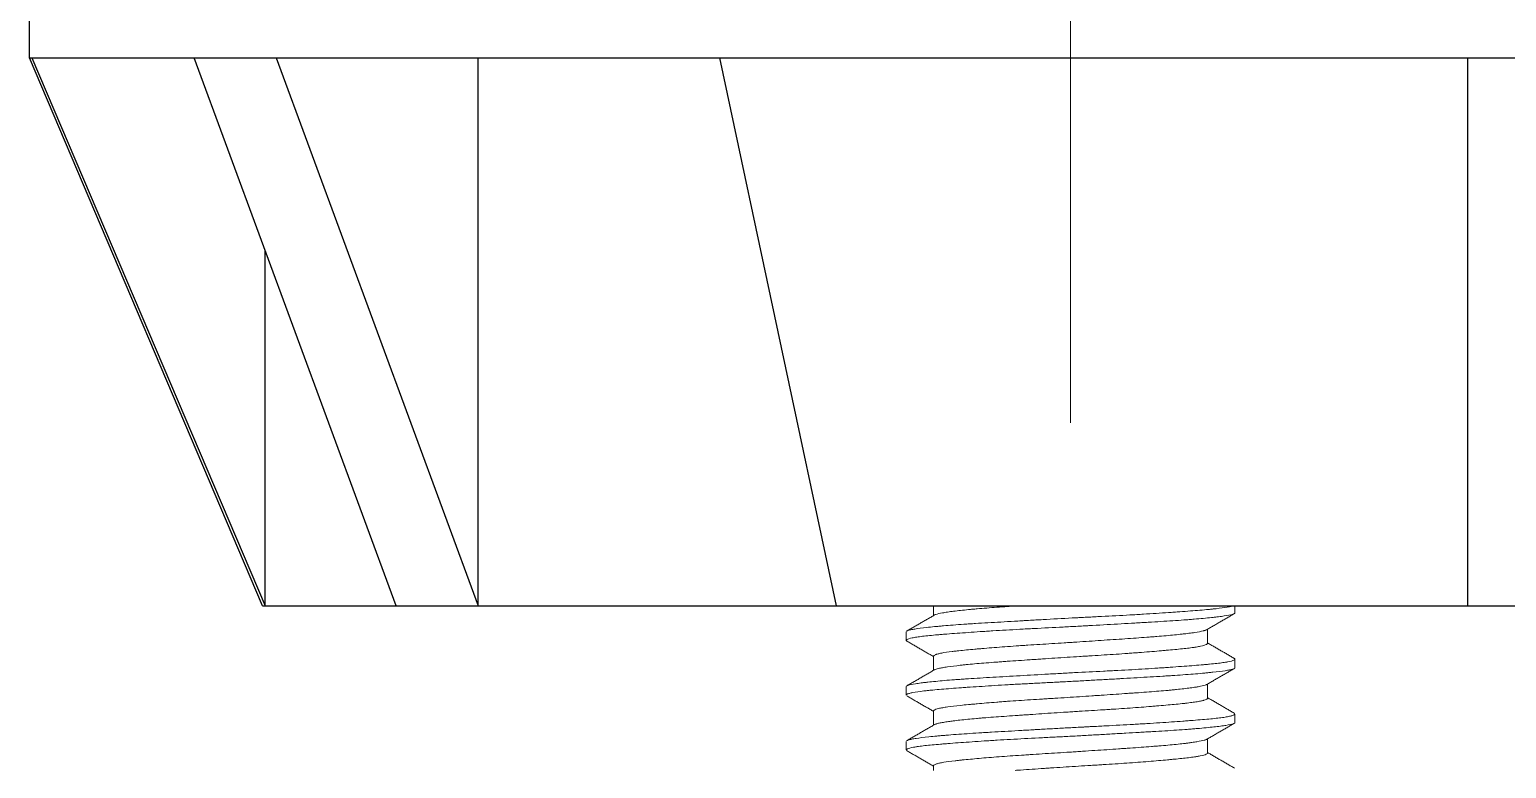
# Model space of a CAD drawing. Extents: x 8168 to 8762, y -18192 to -17772.
# Drawn here: x 8254.66 to 8281.61, y -18102.41 to -18088.92 of the extents above; entities that cross this region are included whole.
import ezdxf

# ---------------------------------------------------------------- set-up
doc = ezdxf.new("R2010")
doc.units = 0
doc.header["$MEASUREMENT"] = 0
doc.linetypes.add('CENTER', pattern=[47.5, 22, -8.5, 8.5, -8.5])
doc.linetypes.add('HIDDEN2', pattern=[4.7625, 3.175, -1.5875])
doc.layers.get('0').update_dxf_attribs({"linetype": 'CONTINUOUS'})
doc.layers.add('1', color=4, linetype='HIDDEN2')

msp = doc.modelspace()

# ---------------------------------------------------------------- linework, layer by layer
at = {"color": 7, "linetype": 'Continuous'}
for p, q in [((8254.659, -18089.441, 0), (8254.659, -18084.441, 0)), ((8258.909, -18099.441, 0), (8254.659, -18089.441, 0)), ((8254.659, -18089.441, 0), (8306.409, -18089.441, 0)), ((8254.699, -18089.441, 0), (8258.957, -18099.441, 0)), ((8261.349, -18099.441, 0), (8257.662, -18089.441, 0)), ((8259.162, -18089.441, 0), (8262.849, -18099.441, 0)), ((8262.849, -18099.441, 0), (8262.849, -18089.441, 0)), ((8269.384, -18099.441, 0), (8267.255, -18089.441, 0)), ((8280.909, -18099.441, 0), (8280.909, -18089.441, 0)), ((8258.957, -18099.441, 0), (8258.957, -18092.954, 0)), ((8258.909, -18099.441, 0), (8303.037, -18099.441, 0))]:
    msp.add_line(p, q, dxfattribs=at)
at = {"layer": '1', "color": 1, "linetype": 'CENTER', "lineweight": 13}
msp.add_line((8273.659, -18057.099, 0), (8273.659, -18129.941, 0), dxfattribs=at)
at = {"layer": '1', "color": 7, "linetype": 'Continuous', "lineweight": 18}
for p, q in [((8271.159, -18099.441, 0), (8271.159, -18099.615, 0)), ((8276.659, -18099.568, 0), (8276.659, -18099.441, 0)), ((8270.659, -18099.913, 0), (8270.659, -18100.069, 0)), ((8276.159, -18100.124, 0), (8276.159, -18099.866, 0)), ((8271.159, -18100.357, 0), (8271.159, -18100.615, 0)), ((8276.659, -18100.568, 0), (8276.659, -18100.413, 0)), ((8270.659, -18100.913, 0), (8270.659, -18101.068, 0)), ((8276.159, -18101.124, 0), (8276.159, -18100.866, 0)), ((8271.159, -18101.357, 0), (8271.159, -18101.615, 0)), ((8276.659, -18101.569, 0), (8276.659, -18101.413, 0)), ((8270.659, -18101.912, 0), (8270.659, -18102.069, 0)), ((8276.159, -18102.124, 0), (8276.159, -18101.866, 0)), ((8271.159, -18102.357, 0), (8271.159, -18102.441, 0))]:
    msp.add_line(p, q, dxfattribs=at)
for points, knots in [([(8276.659, -18099.569, 0), (8276.659, -18099.569, 0), (8276.659, -18099.569, 0), (8276.658, -18099.574, 0), (8276.654, -18099.579, 0), (8276.644, -18099.585, 0), (8276.641, -18099.586, 0), (8276.636, -18099.588, 0), (8276.633, -18099.589, 0), (8276.624, -18099.593, 0), (8276.617, -18099.595, 0), (8276.576, -18099.606, 0), (8276.527, -18099.615, 0), (8276.433, -18099.629, 0), (8276.397, -18099.634, 0), (8276.348, -18099.64, 0), (8276.338, -18099.641, 0), (8276.317, -18099.644, 0), (8276.286, -18099.647, 0), (8276.252, -18099.651, 0), (8276.137, -18099.663, 0), (8276.032, -18099.673, 0), (8275.884, -18099.685, 0), (8275.839, -18099.689, 0), (8275.791, -18099.693, 0), (8275.759, -18099.695, 0), (8275.743, -18099.696, 0), (8275.661, -18099.702, 0), (8275.594, -18099.707, 0), (8275.384, -18099.72, 0), (8275.235, -18099.729, 0), (8275.037, -18099.741, 0), (8274.997, -18099.743, 0), (8274.936, -18099.747, 0), (8274.916, -18099.748, 0), (8274.875, -18099.75, 0), (8274.771, -18099.756, 0), (8274.667, -18099.762, 0), (8274.412, -18099.777, 0), (8274.238, -18099.787, 0), (8274.038, -18099.798, 0), (8274.015, -18099.799, 0), (8273.97, -18099.802, 0), (8273.948, -18099.803, 0), (8273.88, -18099.807, 0), (8273.836, -18099.809, 0), (8273.701, -18099.817, 0), (8273.612, -18099.821, 0), (8273.344, -18099.835, 0), (8273.167, -18099.844, 0), (8272.948, -18099.856, 0), (8272.904, -18099.858, 0), (8272.817, -18099.862, 0), (8272.774, -18099.865, 0), (8272.646, -18099.872, 0), (8272.479, -18099.881, 0), (8272.318, -18099.89, 0), (8272.2, -18099.898, 0), (8272.161, -18099.9, 0), (8272.084, -18099.905, 0), (8272.046, -18099.908, 0), (8271.933, -18099.915, 0), (8271.787, -18099.925, 0), (8271.653, -18099.935, 0), (8271.524, -18099.944, 0), (8271.462, -18099.949, 0), (8271.374, -18099.956, 0), (8271.345, -18099.958, 0), (8271.288, -18099.963, 0), (8271.261, -18099.965, 0), (8271.128, -18099.977, 0), (8271.037, -18099.986, 0), (8270.92, -18100, 0), (8270.885, -18100.004, 0), (8270.837, -18100.012, 0), (8270.822, -18100.014, 0), (8270.794, -18100.019, 0), (8270.781, -18100.021, 0), (8270.721, -18100.034, 0), (8270.688, -18100.044, 0), (8270.663, -18100.059, 0), (8270.659, -18100.064, 0), (8270.659, -18100.071, 0), (8270.659, -18100.073, 0), (8270.663, -18100.078, 0), (8270.666, -18100.08, 0), (8270.67, -18100.082, 0)], [0, 0, 0, 0, 0.000888, 0.000888, 0.028641, 0.028641, 0.035579, 0.035579, 0.042518, 0.042518, 0.056394, 0.056394, 0.111901, 0.111901, 0.139654, 0.139654, 0.146592, 0.146592, 0.15353, 0.167407, 0.167407, 0.222913, 0.222913, 0.23679, 0.243728, 0.243728, 0.250666, 0.250666, 0.278419, 0.278419, 0.333925, 0.333925, 0.347802, 0.347802, 0.35474, 0.35474, 0.361679, 0.389432, 0.389432, 0.444938, 0.444938, 0.451876, 0.451876, 0.458814, 0.458814, 0.472691, 0.472691, 0.500444, 0.500444, 0.55595, 0.55595, 0.569827, 0.569827, 0.583703, 0.583703, 0.611456, 0.63921, 0.63921, 0.653086, 0.653086, 0.666963, 0.666963, 0.694716, 0.722469, 0.722469, 0.750222, 0.750222, 0.764099, 0.764099, 0.777975, 0.777975, 0.833481, 0.833481, 0.861234, 0.861234, 0.875111, 0.875111, 0.888988, 0.888988, 0.944494, 0.944494, 0.972247, 0.972247, 0.986123, 0.986123, 1, 1, 1, 1]), ([(8270.668, -18099.9, 0), (8270.674, -18099.896, 0), (8270.682, -18099.893, 0), (8270.705, -18099.885, 0), (8270.722, -18099.881, 0), (8270.753, -18099.874, 0), (8270.765, -18099.872, 0), (8270.79, -18099.867, 0), (8270.804, -18099.865, 0), (8270.876, -18099.853, 0), (8270.948, -18099.844, 0), (8271.078, -18099.829, 0), (8271.125, -18099.824, 0), (8271.188, -18099.818, 0), (8271.201, -18099.817, 0), (8271.227, -18099.814, 0), (8271.267, -18099.81, 0), (8271.309, -18099.807, 0), (8271.394, -18099.799, 0), (8271.453, -18099.794, 0), (8271.578, -18099.785, 0), (8271.643, -18099.78, 0), (8271.745, -18099.773, 0), (8271.798, -18099.77, 0), (8271.851, -18099.766, 0), (8271.888, -18099.764, 0), (8271.906, -18099.763, 0), (8271.998, -18099.757, 0), (8272.073, -18099.753, 0), (8272.305, -18099.739, 0), (8272.467, -18099.73, 0), (8272.678, -18099.718, 0), (8272.72, -18099.715, 0), (8272.785, -18099.711, 0), (8272.807, -18099.71, 0), (8272.85, -18099.708, 0), (8272.958, -18099.701, 0), (8273.068, -18099.695, 0), (8273.332, -18099.68, 0), (8273.51, -18099.67, 0), (8273.712, -18099.66, 0), (8273.735, -18099.658, 0), (8273.78, -18099.656, 0), (8273.802, -18099.655, 0), (8273.87, -18099.651, 0), (8273.915, -18099.649, 0), (8274.049, -18099.642, 0), (8274.137, -18099.638, 0), (8274.4, -18099.624, 0), (8274.572, -18099.615, 0), (8274.761, -18099.605, 0), (8274.782, -18099.604, 0), (8274.824, -18099.601, 0), (8274.886, -18099.598, 0), (8274.947, -18099.594, 0), (8275.068, -18099.587, 0), (8275.224, -18099.577, 0), (8275.372, -18099.567, 0), (8275.48, -18099.56, 0), (8275.533, -18099.556, 0), (8275.585, -18099.552, 0), (8275.619, -18099.55, 0), (8275.636, -18099.549, 0), (8275.721, -18099.542, 0), (8275.785, -18099.538, 0), (8275.907, -18099.528, 0), (8276.023, -18099.519, 0), (8276.127, -18099.51, 0), (8276.2, -18099.503, 0), (8276.224, -18099.501, 0), (8276.27, -18099.496, 0), (8276.292, -18099.494, 0), (8276.397, -18099.482, 0), (8276.465, -18099.473, 0), (8276.546, -18099.458, 0), (8276.569, -18099.453, 0), (8276.598, -18099.446, 0), (8276.607, -18099.443, 0), (8276.615, -18099.441, 0), (8276.615, -18099.441, 0), (8276.615, -18099.441, 0)], [0, 0, 0, 0, 0.0220455, 0.0220455, 0.0513607, 0.0513607, 0.0660183, 0.0660183, 0.0806759, 0.0806759, 0.1393064, 0.1393064, 0.1686216, 0.1686216, 0.1759504, 0.1759504, 0.1832792, 0.1979369, 0.1979369, 0.2272521, 0.2272521, 0.2565673, 0.2565673, 0.2712249, 0.2785537, 0.2785537, 0.2858825, 0.2858825, 0.3151978, 0.3151978, 0.3738282, 0.3738282, 0.3884858, 0.3884858, 0.3958146, 0.3958146, 0.4031435, 0.4324587, 0.4324587, 0.4910891, 0.4910891, 0.4984179, 0.4984179, 0.5057467, 0.5057467, 0.5204044, 0.5204044, 0.5497196, 0.5497196, 0.60835, 0.60835, 0.6156789, 0.6156789, 0.6230077, 0.6376653, 0.6376653, 0.6669805, 0.6962957, 0.6962957, 0.7109533, 0.7182822, 0.7182822, 0.725611, 0.725611, 0.7549262, 0.7549262, 0.7842414, 0.8135566, 0.8135566, 0.8282143, 0.8282143, 0.8428719, 0.8428719, 0.9015023, 0.9015023, 0.9308176, 0.9308176, 0.9454752, 0.9454752, 0.9457088, 0.9457088, 0.9457088, 0.9457088]), ([(8271.17, -18099.609, 0), (8271.174, -18099.607, 0), (8271.178, -18099.604, 0), (8271.188, -18099.6, 0), (8271.194, -18099.598, 0), (8271.228, -18099.586, 0), (8271.269, -18099.577, 0), (8271.351, -18099.563, 0), (8271.381, -18099.558, 0), (8271.431, -18099.55, 0), (8271.449, -18099.548, 0), (8271.486, -18099.543, 0), (8271.505, -18099.541, 0), (8271.604, -18099.528, 0), (8271.694, -18099.518, 0), (8271.82, -18099.506, 0), (8271.859, -18099.502, 0), (8271.9, -18099.498, 0), (8271.927, -18099.496, 0), (8271.941, -18099.495, 0), (8272.011, -18099.489, 0), (8272.069, -18099.484, 0), (8272.249, -18099.47, 0), (8272.376, -18099.461, 0), (8272.545, -18099.449, 0), (8272.579, -18099.447, 0), (8272.631, -18099.443, 0), (8272.648, -18099.442, 0), (8272.665, -18099.441, 0)], [0, 0, 0, 0, 0.0132906, 0.0132906, 0.028257, 0.028257, 0.0881229, 0.0881229, 0.1180559, 0.1180559, 0.1330224, 0.1330224, 0.1479888, 0.1479888, 0.2078547, 0.2078547, 0.2228212, 0.2303044, 0.2303044, 0.2377877, 0.2377877, 0.2677206, 0.2677206, 0.3275865, 0.3275865, 0.342553, 0.342553, 0.3498205, 0.3498205, 0.3498205, 0.3498205]), ([(8276.139, -18099.877, 0), (8276.135, -18099.879, 0), (8276.131, -18099.881, 0), (8276.119, -18099.885, 0), (8276.108, -18099.889, 0), (8276.096, -18099.892, 0), (8276.087, -18099.895, 0), (8276.082, -18099.896, 0), (8276.039, -18099.906, 0), (8275.988, -18099.916, 0), (8275.892, -18099.93, 0), (8275.857, -18099.935, 0), (8275.8, -18099.942, 0), (8275.78, -18099.945, 0), (8275.739, -18099.95, 0), (8275.717, -18099.952, 0), (8275.607, -18099.965, 0), (8275.509, -18099.975, 0), (8275.347, -18099.989, 0), (8275.29, -18099.994, 0), (8275.202, -18100.001, 0), (8275.172, -18100.003, 0), (8275.11, -18100.008, 0), (8275.079, -18100.01, 0), (8274.922, -18100.022, 0), (8274.79, -18100.031, 0), (8274.582, -18100.046, 0), (8274.511, -18100.05, 0), (8274.366, -18100.06, 0), (8274.293, -18100.065, 0), (8274.072, -18100.08, 0), (8273.923, -18100.09, 0), (8273.734, -18100.103, 0), (8273.696, -18100.105, 0), (8273.62, -18100.11, 0), (8273.582, -18100.112, 0), (8273.468, -18100.12, 0), (8273.392, -18100.124, 0), (8273.168, -18100.138, 0), (8273.021, -18100.147, 0), (8272.841, -18100.159, 0), (8272.805, -18100.161, 0), (8272.734, -18100.166, 0), (8272.699, -18100.168, 0), (8272.594, -18100.176, 0), (8272.527, -18100.181, 0), (8272.328, -18100.195, 0), (8272.203, -18100.205, 0), (8272.055, -18100.218, 0), (8272.026, -18100.22, 0), (8271.969, -18100.225, 0), (8271.941, -18100.228, 0), (8271.86, -18100.235, 0), (8271.809, -18100.24, 0), (8271.711, -18100.249, 0), (8271.664, -18100.254, 0), (8271.599, -18100.261, 0), (8271.567, -18100.264, 0), (8271.536, -18100.268, 0), (8271.517, -18100.27, 0), (8271.507, -18100.271, 0), (8271.421, -18100.282, 0), (8271.357, -18100.291, 0), (8271.281, -18100.306, 0), (8271.258, -18100.311, 0), (8271.23, -18100.318, 0), (8271.221, -18100.321, 0), (8271.209, -18100.324, 0), (8271.205, -18100.326, 0), (8271.198, -18100.328, 0), (8271.195, -18100.33, 0), (8271.169, -18100.34, 0), (8271.158, -18100.349, 0), (8271.159, -18100.358, 0)], [0, 0, 0, 0, 0.013221, 0.013221, 0.028245, 0.035757, 0.035757, 0.043269, 0.043269, 0.103365, 0.103365, 0.133413, 0.133413, 0.148437, 0.148437, 0.163461, 0.163461, 0.223557, 0.223557, 0.253605, 0.253605, 0.268629, 0.268629, 0.283653, 0.283653, 0.34375, 0.34375, 0.373798, 0.373798, 0.403846, 0.403846, 0.463942, 0.463942, 0.478966, 0.478966, 0.49399, 0.49399, 0.524038, 0.524038, 0.584134, 0.584134, 0.599158, 0.599158, 0.614182, 0.614182, 0.64423, 0.64423, 0.704326, 0.704326, 0.71935, 0.71935, 0.734374, 0.734374, 0.764422, 0.764422, 0.79447, 0.79447, 0.809494, 0.817006, 0.817006, 0.824518, 0.824518, 0.884614, 0.884614, 0.914662, 0.914662, 0.929687, 0.929687, 0.937199, 0.937199, 0.944711, 0.944711, 1, 1, 1, 1]), ([(8271.173, -18100.607, 0), (8271.187, -18100.599, 0), (8271.213, -18100.591, 0), (8271.259, -18100.58, 0), (8271.27, -18100.578, 0), (8271.294, -18100.573, 0), (8271.307, -18100.57, 0), (8271.347, -18100.563, 0), (8271.378, -18100.558, 0), (8271.477, -18100.544, 0), (8271.555, -18100.534, 0), (8271.657, -18100.523, 0), (8271.668, -18100.521, 0), (8271.691, -18100.519, 0), (8271.703, -18100.517, 0), (8271.739, -18100.514, 0), (8271.764, -18100.511, 0), (8271.84, -18100.504, 0), (8271.893, -18100.499, 0), (8272.058, -18100.485, 0), (8272.177, -18100.475, 0), (8272.322, -18100.465, 0), (8272.338, -18100.464, 0), (8272.371, -18100.461, 0), (8272.42, -18100.458, 0), (8272.47, -18100.454, 0), (8272.571, -18100.447, 0), (8272.708, -18100.438, 0), (8272.851, -18100.428, 0), (8272.96, -18100.42, 0), (8272.996, -18100.418, 0), (8273.07, -18100.413, 0), (8273.108, -18100.41, 0), (8273.295, -18100.398, 0), (8273.445, -18100.388, 0), (8273.672, -18100.373, 0), (8273.747, -18100.368, 0), (8273.861, -18100.361, 0), (8273.899, -18100.359, 0), (8273.976, -18100.354, 0), (8274.013, -18100.352, 0), (8274.202, -18100.34, 0), (8274.348, -18100.331, 0), (8274.562, -18100.317, 0), (8274.633, -18100.312, 0), (8274.737, -18100.305, 0), (8274.771, -18100.302, 0), (8274.839, -18100.297, 0), (8274.873, -18100.295, 0), (8275.037, -18100.282, 0), (8275.161, -18100.272, 0), (8275.305, -18100.26, 0), (8275.334, -18100.257, 0), (8275.39, -18100.252, 0), (8275.417, -18100.25, 0), (8275.497, -18100.243, 0), (8275.548, -18100.238, 0), (8275.692, -18100.224, 0), (8275.776, -18100.215, 0), (8275.868, -18100.203, 0), (8275.886, -18100.201, 0), (8275.911, -18100.197, 0), (8275.919, -18100.196, 0), (8275.935, -18100.193, 0), (8275.943, -18100.192, 0), (8275.981, -18100.186, 0), (8276.008, -18100.181, 0), (8276.08, -18100.167, 0), (8276.114, -18100.156, 0), (8276.138, -18100.145, 0), (8276.14, -18100.144, 0), (8276.144, -18100.141, 0), (8276.146, -18100.14, 0), (8276.152, -18100.136, 0), (8276.154, -18100.134, 0), (8276.158, -18100.129, 0), (8276.159, -18100.127, 0), (8276.159, -18100.124, 0)], [0, 0, 0, 0, 0.054327, 0.054327, 0.069351, 0.069351, 0.084375, 0.084375, 0.114423, 0.114423, 0.174519, 0.174519, 0.182031, 0.182031, 0.189543, 0.189543, 0.204567, 0.204567, 0.234615, 0.234615, 0.294711, 0.294711, 0.302223, 0.302223, 0.309735, 0.324759, 0.324759, 0.354807, 0.384855, 0.384855, 0.399879, 0.399879, 0.414904, 0.414904, 0.475, 0.475, 0.505048, 0.505048, 0.520072, 0.520072, 0.535096, 0.535096, 0.595192, 0.595192, 0.62524, 0.62524, 0.640264, 0.640264, 0.655288, 0.655288, 0.715384, 0.715384, 0.730408, 0.730408, 0.745432, 0.745432, 0.775481, 0.775481, 0.835577, 0.835577, 0.850601, 0.850601, 0.858113, 0.858113, 0.865625, 0.865625, 0.895673, 0.895673, 0.955769, 0.955769, 0.963281, 0.963281, 0.970793, 0.970793, 0.985817, 0.985817, 1, 1, 1, 1]), ([(8270.671, -18100.898, 0), (8270.673, -18100.897, 0), (8270.676, -18100.896, 0), (8270.681, -18100.893, 0), (8270.684, -18100.892, 0), (8270.69, -18100.89, 0), (8270.694, -18100.889, 0), (8270.726, -18100.879, 0), (8270.77, -18100.87, 0), (8270.86, -18100.856, 0), (8270.893, -18100.851, 0), (8270.94, -18100.845, 0), (8270.949, -18100.844, 0), (8270.969, -18100.842, 0), (8270.979, -18100.84, 0), (8271.01, -18100.837, 0), (8271.031, -18100.834, 0), (8271.143, -18100.822, 0), (8271.245, -18100.812, 0), (8271.417, -18100.797, 0), (8271.477, -18100.792, 0), (8271.573, -18100.785, 0), (8271.606, -18100.783, 0), (8271.673, -18100.778, 0), (8271.707, -18100.776, 0), (8271.879, -18100.764, 0), (8272.026, -18100.755, 0), (8272.259, -18100.742, 0), (8272.339, -18100.737, 0), (8272.504, -18100.728, 0), (8272.588, -18100.723, 0), (8272.841, -18100.708, 0), (8273.014, -18100.698, 0), (8273.235, -18100.686, 0), (8273.28, -18100.683, 0), (8273.369, -18100.678, 0), (8273.414, -18100.676, 0), (8273.549, -18100.668, 0), (8273.639, -18100.663, 0), (8273.907, -18100.649, 0), (8274.084, -18100.641, 0), (8274.304, -18100.629, 0), (8274.348, -18100.627, 0), (8274.436, -18100.622, 0), (8274.479, -18100.62, 0), (8274.608, -18100.613, 0), (8274.693, -18100.609, 0), (8274.941, -18100.595, 0), (8275.1, -18100.585, 0), (8275.291, -18100.572, 0), (8275.329, -18100.57, 0), (8275.403, -18100.565, 0), (8275.439, -18100.562, 0), (8275.546, -18100.555, 0), (8275.615, -18100.55, 0), (8275.747, -18100.54, 0), (8275.81, -18100.536, 0), (8275.931, -18100.526, 0), (8275.988, -18100.522, 0), (8276.057, -18100.516, 0), (8276.07, -18100.515, 0), (8276.097, -18100.513, 0), (8276.136, -18100.509, 0), (8276.173, -18100.506, 0), (8276.245, -18100.499, 0), (8276.333, -18100.49, 0), (8276.407, -18100.48, 0), (8276.457, -18100.473, 0), (8276.481, -18100.47, 0), (8276.51, -18100.465, 0), (8276.524, -18100.462, 0), (8276.583, -18100.451, 0), (8276.619, -18100.441, 0), (8276.649, -18100.426, 0), (8276.656, -18100.421, 0), (8276.659, -18100.414, 0), (8276.659, -18100.412, 0), (8276.658, -18100.408, 0), (8276.657, -18100.407, 0), (8276.655, -18100.405, 0), (8276.654, -18100.403, 0), (8276.65, -18100.4, 0), (8276.647, -18100.398, 0), (8276.643, -18100.396, 0)], [0, 0, 0, 0, 0.007613, 0.007613, 0.014716, 0.014716, 0.021818, 0.021818, 0.078636, 0.078636, 0.107045, 0.107045, 0.114147, 0.114147, 0.12125, 0.12125, 0.135454, 0.135454, 0.192273, 0.192273, 0.220682, 0.220682, 0.234886, 0.234886, 0.249091, 0.249091, 0.305909, 0.305909, 0.334318, 0.334318, 0.362727, 0.362727, 0.419545, 0.419545, 0.43375, 0.43375, 0.447954, 0.447954, 0.476363, 0.476363, 0.533182, 0.533182, 0.547386, 0.547386, 0.561591, 0.561591, 0.59, 0.59, 0.646818, 0.646818, 0.661023, 0.661023, 0.675227, 0.675227, 0.703636, 0.703636, 0.732045, 0.732045, 0.760454, 0.760454, 0.767557, 0.767557, 0.774659, 0.788864, 0.788864, 0.817273, 0.845682, 0.845682, 0.859886, 0.866989, 0.874091, 0.874091, 0.930909, 0.930909, 0.959318, 0.959318, 0.973523, 0.973523, 0.980625, 0.980625, 0.987727, 0.987727, 1, 1, 1, 1]), ([(8276.648, -18100.582, 0), (8276.641, -18100.586, 0), (8276.63, -18100.591, 0), (8276.601, -18100.599, 0), (8276.582, -18100.604, 0), (8276.536, -18100.613, 0), (8276.509, -18100.618, 0), (8276.418, -18100.631, 0), (8276.343, -18100.641, 0), (8276.23, -18100.653, 0), (8276.207, -18100.656, 0), (8276.158, -18100.661, 0), (8276.133, -18100.663, 0), (8276.054, -18100.671, 0), (8275.999, -18100.676, 0), (8275.884, -18100.685, 0), (8275.823, -18100.69, 0), (8275.695, -18100.7, 0), (8275.629, -18100.704, 0), (8275.525, -18100.711, 0), (8275.489, -18100.714, 0), (8275.435, -18100.717, 0), (8275.417, -18100.718, 0), (8275.38, -18100.72, 0), (8275.288, -18100.726, 0), (8275.192, -18100.732, 0), (8274.958, -18100.745, 0), (8274.795, -18100.755, 0), (8274.604, -18100.766, 0), (8274.582, -18100.767, 0), (8274.539, -18100.77, 0), (8274.517, -18100.771, 0), (8274.452, -18100.775, 0), (8274.409, -18100.777, 0), (8274.278, -18100.784, 0), (8274.103, -18100.794, 0), (8273.926, -18100.804, 0), (8273.747, -18100.814, 0), (8273.658, -18100.819, 0), (8273.545, -18100.825, 0), (8273.522, -18100.826, 0), (8273.477, -18100.828, 0), (8273.41, -18100.832, 0), (8273.343, -18100.835, 0), (8273.21, -18100.842, 0), (8273.034, -18100.851, 0), (8272.861, -18100.86, 0), (8272.733, -18100.867, 0), (8272.669, -18100.87, 0), (8272.605, -18100.874, 0), (8272.563, -18100.876, 0), (8272.542, -18100.877, 0), (8272.354, -18100.888, 0), (8272.196, -18100.898, 0), (8271.97, -18100.913, 0), (8271.897, -18100.917, 0), (8271.791, -18100.925, 0), (8271.756, -18100.927, 0), (8271.704, -18100.931, 0), (8271.687, -18100.932, 0), (8271.653, -18100.935, 0), (8271.637, -18100.936, 0), (8271.554, -18100.942, 0), (8271.491, -18100.947, 0), (8271.372, -18100.956, 0), (8271.258, -18100.965, 0), (8271.157, -18100.974, 0), (8271.098, -18100.98, 0), (8271.086, -18100.981, 0), (8271.063, -18100.983, 0), (8271.052, -18100.985, 0), (8271.019, -18100.988, 0), (8270.998, -18100.99, 0), (8270.897, -18101.002, 0), (8270.832, -18101.012, 0), (8270.756, -18101.026, 0), (8270.735, -18101.031, 0), (8270.708, -18101.039, 0), (8270.7, -18101.041, 0), (8270.687, -18101.046, 0), (8270.681, -18101.049, 0), (8270.666, -18101.056, 0), (8270.661, -18101.061, 0), (8270.659, -18101.067, 0), (8270.659, -18101.068, 0), (8270.659, -18101.07, 0)], [0, 0, 0, 0, 0.027154, 0.027154, 0.056414, 0.056414, 0.085674, 0.085674, 0.144195, 0.144195, 0.158825, 0.158825, 0.173455, 0.173455, 0.202715, 0.202715, 0.231976, 0.231976, 0.261236, 0.261236, 0.275866, 0.275866, 0.283181, 0.283181, 0.290496, 0.319756, 0.319756, 0.378277, 0.378277, 0.385592, 0.385592, 0.392907, 0.392907, 0.407537, 0.407537, 0.436797, 0.466058, 0.466058, 0.495318, 0.495318, 0.502633, 0.502633, 0.509948, 0.524578, 0.524578, 0.553839, 0.583099, 0.583099, 0.597729, 0.605044, 0.605044, 0.612359, 0.612359, 0.67088, 0.67088, 0.70014, 0.70014, 0.71477, 0.71477, 0.722085, 0.722085, 0.7294, 0.7294, 0.75866, 0.75866, 0.787921, 0.817181, 0.817181, 0.824496, 0.824496, 0.831811, 0.831811, 0.846441, 0.846441, 0.904962, 0.904962, 0.934222, 0.934222, 0.948852, 0.948852, 0.963482, 0.963482, 0.992743, 0.992743, 1, 1, 1, 1]), ([(8276.145, -18100.874, 0), (8276.142, -18100.876, 0), (8276.138, -18100.878, 0), (8276.111, -18100.889, 0), (8276.076, -18100.898, 0), (8276.016, -18100.91, 0), (8276.003, -18100.912, 0), (8275.982, -18100.916, 0), (8275.975, -18100.917, 0), (8275.96, -18100.92, 0), (8275.953, -18100.921, 0), (8275.915, -18100.927, 0), (8275.881, -18100.932, 0), (8275.771, -18100.946, 0), (8275.686, -18100.956, 0), (8275.566, -18100.969, 0), (8275.541, -18100.971, 0), (8275.49, -18100.976, 0), (8275.464, -18100.979, 0), (8275.384, -18100.986, 0), (8275.329, -18100.991, 0), (8275.156, -18101.005, 0), (8275.032, -18101.014, 0), (8274.867, -18101.026, 0), (8274.833, -18101.028, 0), (8274.766, -18101.033, 0), (8274.732, -18101.035, 0), (8274.629, -18101.042, 0), (8274.489, -18101.052, 0), (8274.345, -18101.062, 0), (8274.235, -18101.069, 0), (8274.198, -18101.072, 0), (8274.123, -18101.077, 0), (8274.085, -18101.079, 0), (8273.898, -18101.092, 0), (8273.747, -18101.102, 0), (8273.521, -18101.116, 0), (8273.446, -18101.121, 0), (8273.333, -18101.128, 0), (8273.295, -18101.13, 0), (8273.22, -18101.135, 0), (8273.182, -18101.137, 0), (8272.997, -18101.149, 0), (8272.853, -18101.158, 0), (8272.643, -18101.172, 0), (8272.575, -18101.177, 0), (8272.473, -18101.184, 0), (8272.44, -18101.187, 0), (8272.374, -18101.192, 0), (8272.342, -18101.194, 0), (8272.182, -18101.207, 0), (8272.064, -18101.217, 0), (8271.926, -18101.229, 0), (8271.898, -18101.232, 0), (8271.845, -18101.236, 0), (8271.819, -18101.239, 0), (8271.743, -18101.246, 0), (8271.695, -18101.251, 0), (8271.56, -18101.264, 0), (8271.482, -18101.274, 0), (8271.399, -18101.285, 0), (8271.383, -18101.288, 0), (8271.352, -18101.293, 0), (8271.338, -18101.295, 0), (8271.297, -18101.302, 0), (8271.273, -18101.307, 0), (8271.212, -18101.322, 0), (8271.184, -18101.332, 0), (8271.168, -18101.344, 0), (8271.166, -18101.345, 0), (8271.164, -18101.347, 0), (8271.163, -18101.349, 0), (8271.16, -18101.352, 0), (8271.159, -18101.355, 0), (8271.159, -18101.357, 0), (8271.159, -18101.357, 0), (8271.159, -18101.358, 0)], [0, 0, 0, 0, 0.013384, 0.013384, 0.073135, 0.073135, 0.088073, 0.088073, 0.095542, 0.095542, 0.103011, 0.103011, 0.132886, 0.132886, 0.192638, 0.192638, 0.207576, 0.207576, 0.222514, 0.222514, 0.252389, 0.252389, 0.312141, 0.312141, 0.327079, 0.327079, 0.342017, 0.342017, 0.371892, 0.401768, 0.401768, 0.416706, 0.416706, 0.431644, 0.431644, 0.491395, 0.491395, 0.521271, 0.521271, 0.536209, 0.536209, 0.551147, 0.551147, 0.610898, 0.610898, 0.640774, 0.640774, 0.655712, 0.655712, 0.670649, 0.670649, 0.730401, 0.730401, 0.745339, 0.745339, 0.760277, 0.760277, 0.790152, 0.790152, 0.849904, 0.849904, 0.864842, 0.864842, 0.879779, 0.879779, 0.909655, 0.909655, 0.969407, 0.969407, 0.976876, 0.976876, 0.984344, 0.984344, 0.999282, 0.999282, 1, 1, 1, 1]), ([(8271.172, -18101.608, 0), (8271.178, -18101.604, 0), (8271.186, -18101.6, 0), (8271.204, -18101.594, 0), (8271.211, -18101.592, 0), (8271.228, -18101.587, 0), (8271.237, -18101.585, 0), (8271.267, -18101.578, 0), (8271.314, -18101.569, 0), (8271.373, -18101.559, 0), (8271.422, -18101.552, 0), (8271.448, -18101.548, 0), (8271.476, -18101.544, 0), (8271.495, -18101.542, 0), (8271.504, -18101.541, 0), (8271.593, -18101.529, 0), (8271.682, -18101.519, 0), (8271.832, -18101.504, 0), (8271.885, -18101.5, 0), (8271.967, -18101.492, 0), (8271.996, -18101.49, 0), (8272.039, -18101.486, 0), (8272.054, -18101.485, 0), (8272.083, -18101.483, 0), (8272.098, -18101.482, 0), (8272.233, -18101.471, 0), (8272.36, -18101.462, 0), (8272.561, -18101.448, 0), (8272.63, -18101.443, 0), (8272.735, -18101.436, 0), (8272.771, -18101.433, 0), (8272.843, -18101.428, 0), (8272.879, -18101.426, 0), (8273.061, -18101.414, 0), (8273.208, -18101.403, 0), (8273.434, -18101.388, 0), (8273.51, -18101.383, 0), (8273.625, -18101.376, 0), (8273.663, -18101.373, 0), (8273.739, -18101.369, 0), (8273.777, -18101.366, 0), (8273.966, -18101.355, 0), (8274.116, -18101.345, 0), (8274.3, -18101.334, 0), (8274.337, -18101.331, 0), (8274.41, -18101.327, 0), (8274.447, -18101.324, 0), (8274.555, -18101.317, 0), (8274.625, -18101.312, 0), (8274.832, -18101.298, 0), (8274.963, -18101.288, 0), (8275.12, -18101.276, 0), (8275.15, -18101.273, 0), (8275.211, -18101.268, 0), (8275.241, -18101.265, 0), (8275.328, -18101.258, 0), (8275.384, -18101.253, 0), (8275.543, -18101.239, 0), (8275.64, -18101.229, 0), (8275.747, -18101.218, 0), (8275.768, -18101.215, 0), (8275.808, -18101.211, 0), (8275.827, -18101.208, 0), (8275.882, -18101.201, 0), (8275.95, -18101.192, 0), (8276.004, -18101.182, 0), (8276.041, -18101.175, 0), (8276.057, -18101.171, 0), (8276.073, -18101.167, 0), (8276.082, -18101.165, 0), (8276.087, -18101.163, 0), (8276.127, -18101.152, 0), (8276.148, -18101.142, 0), (8276.158, -18101.129, 0), (8276.159, -18101.127, 0), (8276.159, -18101.124, 0)], [0, 0, 0, 0, 0.023992, 0.023992, 0.038988, 0.038988, 0.053983, 0.053983, 0.083973, 0.113964, 0.113964, 0.128959, 0.136456, 0.136456, 0.143954, 0.143954, 0.203935, 0.203935, 0.233925, 0.233925, 0.24892, 0.24892, 0.256418, 0.256418, 0.263916, 0.263916, 0.323896, 0.323896, 0.353887, 0.353887, 0.368882, 0.368882, 0.383877, 0.383877, 0.443858, 0.443858, 0.473848, 0.473848, 0.488844, 0.488844, 0.503839, 0.503839, 0.56382, 0.56382, 0.578815, 0.578815, 0.59381, 0.59381, 0.6238, 0.6238, 0.683781, 0.683781, 0.698776, 0.698776, 0.713772, 0.713772, 0.743762, 0.743762, 0.803743, 0.803743, 0.818738, 0.818738, 0.833733, 0.833733, 0.863724, 0.893714, 0.893714, 0.908709, 0.916207, 0.916207, 0.923704, 0.923704, 0.983685, 0.983685, 1, 1, 1, 1]), ([(8270.671, -18101.898, 0), (8270.679, -18101.894, 0), (8270.701, -18101.885, 0), (8270.738, -18101.877, 0), (8270.773, -18101.87, 0), (8270.785, -18101.868, 0), (8270.813, -18101.863, 0), (8270.827, -18101.861, 0), (8270.905, -18101.849, 0), (8270.981, -18101.84, 0), (8271.117, -18101.825, 0), (8271.165, -18101.82, 0), (8271.244, -18101.813, 0), (8271.271, -18101.81, 0), (8271.313, -18101.806, 0), (8271.327, -18101.805, 0), (8271.355, -18101.803, 0), (8271.428, -18101.796, 0), (8271.504, -18101.79, 0), (8271.632, -18101.781, 0), (8271.766, -18101.772, 0), (8271.91, -18101.763, 0), (8272.003, -18101.757, 0), (8272.022, -18101.756, 0), (8272.06, -18101.754, 0), (8272.079, -18101.752, 0), (8272.137, -18101.749, 0), (8272.176, -18101.747, 0), (8272.373, -18101.735, 0), (8272.536, -18101.726, 0), (8272.79, -18101.711, 0), (8272.876, -18101.706, 0), (8272.986, -18101.7, 0), (8273.008, -18101.699, 0), (8273.052, -18101.696, 0), (8273.119, -18101.692, 0), (8273.185, -18101.689, 0), (8273.318, -18101.681, 0), (8273.407, -18101.676, 0), (8273.585, -18101.666, 0), (8273.674, -18101.662, 0), (8273.808, -18101.655, 0), (8273.875, -18101.651, 0), (8273.943, -18101.648, 0), (8273.988, -18101.645, 0), (8274.01, -18101.644, 0), (8274.122, -18101.639, 0), (8274.21, -18101.634, 0), (8274.472, -18101.621, 0), (8274.643, -18101.611, 0), (8274.85, -18101.6, 0), (8274.891, -18101.597, 0), (8274.952, -18101.594, 0), (8274.973, -18101.592, 0), (8275.013, -18101.59, 0), (8275.113, -18101.584, 0), (8275.21, -18101.578, 0), (8275.435, -18101.563, 0), (8275.576, -18101.553, 0), (8275.724, -18101.542, 0), (8275.74, -18101.541, 0), (8275.772, -18101.538, 0), (8275.788, -18101.537, 0), (8275.836, -18101.534, 0), (8275.866, -18101.531, 0), (8275.956, -18101.524, 0), (8276.012, -18101.52, 0), (8276.172, -18101.506, 0), (8276.266, -18101.497, 0), (8276.366, -18101.486, 0), (8276.385, -18101.483, 0), (8276.422, -18101.478, 0), (8276.439, -18101.476, 0), (8276.487, -18101.469, 0), (8276.545, -18101.459, 0), (8276.586, -18101.449, 0), (8276.612, -18101.442, 0), (8276.62, -18101.439, 0), (8276.633, -18101.434, 0), (8276.638, -18101.432, 0), (8276.652, -18101.424, 0), (8276.657, -18101.419, 0), (8276.659, -18101.414, 0), (8276.659, -18101.414, 0), (8276.659, -18101.413, 0)], [0, 0, 0, 0, 0.026836, 0.056261, 0.056261, 0.070974, 0.070974, 0.085687, 0.085687, 0.144538, 0.144538, 0.173964, 0.173964, 0.188676, 0.188676, 0.196033, 0.196033, 0.203389, 0.232815, 0.232815, 0.26224, 0.291666, 0.291666, 0.299022, 0.299022, 0.306379, 0.306379, 0.321092, 0.321092, 0.379943, 0.379943, 0.409368, 0.409368, 0.416725, 0.416725, 0.424081, 0.438794, 0.438794, 0.468219, 0.468219, 0.497645, 0.497645, 0.512358, 0.519714, 0.519714, 0.527071, 0.527071, 0.556496, 0.556496, 0.615347, 0.615347, 0.63006, 0.63006, 0.637417, 0.637417, 0.644773, 0.674199, 0.674199, 0.73305, 0.73305, 0.740406, 0.740406, 0.747762, 0.747762, 0.762475, 0.762475, 0.791901, 0.791901, 0.850752, 0.850752, 0.865465, 0.865465, 0.880178, 0.880178, 0.909603, 0.939029, 0.939029, 0.953742, 0.953742, 0.968454, 0.968454, 0.99788, 0.99788, 1, 1, 1, 1]), ([(8276.659, -18101.569, 0), (8276.659, -18101.57, 0), (8276.659, -18101.571, 0), (8276.658, -18101.573, 0), (8276.657, -18101.574, 0), (8276.655, -18101.577, 0), (8276.654, -18101.578, 0), (8276.647, -18101.584, 0), (8276.637, -18101.588, 0), (8276.596, -18101.602, 0), (8276.553, -18101.611, 0), (8276.48, -18101.622, 0), (8276.464, -18101.624, 0), (8276.431, -18101.629, 0), (8276.413, -18101.632, 0), (8276.358, -18101.639, 0), (8276.317, -18101.644, 0), (8276.186, -18101.658, 0), (8276.085, -18101.668, 0), (8275.942, -18101.681, 0), (8275.913, -18101.683, 0), (8275.852, -18101.688, 0), (8275.821, -18101.69, 0), (8275.726, -18101.698, 0), (8275.661, -18101.702, 0), (8275.456, -18101.716, 0), (8275.31, -18101.725, 0), (8275.115, -18101.736, 0), (8275.075, -18101.739, 0), (8274.995, -18101.743, 0), (8274.954, -18101.746, 0), (8274.832, -18101.753, 0), (8274.667, -18101.762, 0), (8274.411, -18101.777, 0), (8274.236, -18101.787, 0), (8274.057, -18101.797, 0), (8273.968, -18101.802, 0), (8273.79, -18101.812, 0), (8273.701, -18101.817, 0), (8273.522, -18101.826, 0), (8273.433, -18101.831, 0), (8273.3, -18101.837, 0), (8273.255, -18101.84, 0), (8273.166, -18101.844, 0), (8273.122, -18101.847, 0), (8272.9, -18101.858, 0), (8272.729, -18101.867, 0), (8272.48, -18101.881, 0), (8272.398, -18101.886, 0), (8272.278, -18101.893, 0), (8272.238, -18101.895, 0), (8272.179, -18101.899, 0), (8272.159, -18101.9, 0), (8272.121, -18101.903, 0), (8272.101, -18101.904, 0), (8271.929, -18101.915, 0), (8271.787, -18101.925, 0), (8271.587, -18101.94, 0), (8271.524, -18101.944, 0), (8271.447, -18101.95, 0), (8271.432, -18101.952, 0), (8271.402, -18101.954, 0), (8271.387, -18101.955, 0), (8271.343, -18101.958, 0), (8271.315, -18101.961, 0), (8271.178, -18101.972, 0), (8271.081, -18101.981, 0), (8270.957, -18101.995, 0), (8270.919, -18102, 0), (8270.876, -18102.006, 0), (8270.868, -18102.007, 0), (8270.852, -18102.009, 0), (8270.828, -18102.013, 0), (8270.807, -18102.017, 0), (8270.741, -18102.029, 0), (8270.703, -18102.039, 0), (8270.676, -18102.051, 0), (8270.669, -18102.055, 0), (8270.665, -18102.059, 0), (8270.662, -18102.061, 0), (8270.661, -18102.062, 0), (8270.659, -18102.066, 0), (8270.659, -18102.067, 0), (8270.659, -18102.069, 0)], [0, 0, 0, 0, 0.005132, 0.005132, 0.01226, 0.01226, 0.019388, 0.019388, 0.047901, 0.047901, 0.104926, 0.104926, 0.119183, 0.119183, 0.133439, 0.133439, 0.161952, 0.161952, 0.218977, 0.218977, 0.233234, 0.233234, 0.24749, 0.24749, 0.276003, 0.276003, 0.333028, 0.333028, 0.347285, 0.347285, 0.361541, 0.361541, 0.390054, 0.418567, 0.447079, 0.447079, 0.475592, 0.475592, 0.504105, 0.504105, 0.532618, 0.532618, 0.546874, 0.546874, 0.561131, 0.561131, 0.618156, 0.618156, 0.646669, 0.646669, 0.660925, 0.660925, 0.668053, 0.668053, 0.675182, 0.675182, 0.732207, 0.732207, 0.76072, 0.76072, 0.767848, 0.767848, 0.774976, 0.774976, 0.789233, 0.789233, 0.846258, 0.846258, 0.874771, 0.874771, 0.881899, 0.881899, 0.889027, 0.903284, 0.903284, 0.960309, 0.960309, 0.974566, 0.981694, 0.981694, 0.988822, 0.988822, 1, 1, 1, 1]), ([(8276.144, -18101.875, 0), (8276.142, -18101.875, 0), (8276.141, -18101.876, 0), (8276.135, -18101.879, 0), (8276.13, -18101.881, 0), (8276.12, -18101.885, 0), (8276.117, -18101.886, 0), (8276.11, -18101.888, 0), (8276.106, -18101.889, 0), (8276.07, -18101.9, 0), (8276.024, -18101.909, 0), (8275.937, -18101.923, 0), (8275.897, -18101.929, 0), (8275.852, -18101.936, 0), (8275.833, -18101.938, 0), (8275.824, -18101.939, 0), (8275.795, -18101.943, 0), (8275.775, -18101.946, 0), (8275.671, -18101.958, 0), (8275.578, -18101.968, 0), (8275.423, -18101.983, 0), (8275.368, -18101.987, 0), (8275.297, -18101.993, 0), (8275.282, -18101.995, 0), (8275.253, -18101.997, 0), (8275.209, -18102, 0), (8275.164, -18102.004, 0), (8275.011, -18102.015, 0), (8274.882, -18102.025, 0), (8274.712, -18102.037, 0), (8274.677, -18102.039, 0), (8274.608, -18102.044, 0), (8274.572, -18102.046, 0), (8274.465, -18102.054, 0), (8274.393, -18102.059, 0), (8274.175, -18102.073, 0), (8274.027, -18102.083, 0), (8273.838, -18102.096, 0), (8273.8, -18102.098, 0), (8273.724, -18102.103, 0), (8273.686, -18102.106, 0), (8273.572, -18102.113, 0), (8273.496, -18102.118, 0), (8273.271, -18102.132, 0), (8273.123, -18102.141, 0), (8272.94, -18102.152, 0), (8272.904, -18102.155, 0), (8272.831, -18102.16, 0), (8272.796, -18102.162, 0), (8272.69, -18102.169, 0), (8272.621, -18102.174, 0), (8272.418, -18102.188, 0), (8272.289, -18102.198, 0), (8272.044, -18102.218, 0), (8271.932, -18102.228, 0), (8271.778, -18102.243, 0), (8271.729, -18102.247, 0), (8271.66, -18102.254, 0), (8271.637, -18102.257, 0), (8271.593, -18102.261, 0), (8271.572, -18102.264, 0), (8271.47, -18102.275, 0), (8271.4, -18102.285, 0), (8271.315, -18102.299, 0), (8271.29, -18102.304, 0), (8271.257, -18102.311, 0), (8271.246, -18102.314, 0), (8271.227, -18102.319, 0), (8271.219, -18102.321, 0), (8271.18, -18102.334, 0), (8271.163, -18102.344, 0), (8271.159, -18102.355, 0), (8271.159, -18102.357, 0), (8271.159, -18102.359, 0)], [0, 0, 0, 0, 0.004063, 0.004063, 0.019001, 0.019001, 0.02647, 0.02647, 0.033939, 0.033939, 0.09369, 0.09369, 0.123566, 0.131035, 0.131035, 0.138504, 0.138504, 0.153442, 0.153442, 0.213193, 0.213193, 0.243069, 0.243069, 0.250538, 0.250538, 0.258007, 0.272945, 0.272945, 0.332696, 0.332696, 0.347634, 0.347634, 0.362572, 0.362572, 0.392448, 0.392448, 0.452199, 0.452199, 0.467137, 0.467137, 0.482075, 0.482075, 0.51195, 0.51195, 0.571702, 0.571702, 0.58664, 0.58664, 0.601578, 0.601578, 0.631453, 0.631453, 0.691205, 0.691205, 0.750956, 0.750956, 0.780832, 0.780832, 0.79577, 0.79577, 0.810708, 0.810708, 0.870459, 0.870459, 0.900335, 0.900335, 0.915273, 0.915273, 0.930211, 0.930211, 0.989962, 0.989962, 1, 1, 1, 1]), ([(8272.649, -18102.442, 0), (8272.663, -18102.441, 0), (8272.678, -18102.44, 0), (8272.832, -18102.429, 0), (8272.976, -18102.419, 0), (8273.162, -18102.407, 0), (8273.199, -18102.404, 0), (8273.275, -18102.399, 0), (8273.313, -18102.397, 0), (8273.426, -18102.389, 0), (8273.502, -18102.384, 0), (8273.728, -18102.369, 0), (8273.879, -18102.36, 0), (8274.068, -18102.348, 0), (8274.106, -18102.346, 0), (8274.181, -18102.341, 0), (8274.218, -18102.339, 0), (8274.329, -18102.332, 0), (8274.474, -18102.323, 0), (8274.615, -18102.313, 0), (8274.753, -18102.304, 0), (8274.821, -18102.299, 0), (8275.021, -18102.284, 0), (8275.146, -18102.274, 0), (8275.32, -18102.259, 0), (8275.376, -18102.254, 0), (8275.456, -18102.246, 0), (8275.482, -18102.244, 0), (8275.534, -18102.239, 0), (8275.559, -18102.237, 0), (8275.681, -18102.225, 0), (8275.766, -18102.216, 0), (8275.877, -18102.202, 0), (8275.92, -18102.196, 0), (8275.958, -18102.19, 0), (8275.972, -18102.187, 0), (8275.979, -18102.186, 0), (8276, -18102.183, 0), (8276.014, -18102.18, 0), (8276.075, -18102.168, 0), (8276.11, -18102.158, 0), (8276.143, -18102.143, 0), (8276.151, -18102.138, 0), (8276.156, -18102.131, 0), (8276.157, -18102.13, 0), (8276.158, -18102.128, 0), (8276.158, -18102.126, 0), (8276.159, -18102.125, 0), (8276.159, -18102.125, 0), (8276.159, -18102.124, 0)], [0, 0, 0, 0, 0.009559, 0.009559, 0.101471, 0.101471, 0.124448, 0.124448, 0.147426, 0.147426, 0.193382, 0.193382, 0.285294, 0.285294, 0.308272, 0.308272, 0.33125, 0.33125, 0.377206, 0.423162, 0.423162, 0.469118, 0.469118, 0.561029, 0.561029, 0.606985, 0.606985, 0.629963, 0.629963, 0.652941, 0.652941, 0.744853, 0.744853, 0.790809, 0.802298, 0.802298, 0.813787, 0.813787, 0.836765, 0.836765, 0.928676, 0.928676, 0.974632, 0.974632, 0.986121, 0.986121, 0.99761, 0.99761, 1, 1, 1, 1])]:
    msp.add_open_spline(points, degree=3, knots=knots, dxfattribs=at)
for points in [[(8271.176, -18099.606, 0), (8270.918, -18099.755, 0), (8270.661, -18099.904, 0)], [(8276.135, -18099.88, 0), (8276.392, -18099.73, 0), (8276.649, -18099.581, 0)], [(8270.661, -18100.077, 0), (8270.91, -18100.222, 0), (8271.159, -18100.366, 0)], [(8276.65, -18100.4, 0), (8276.404, -18100.258, 0), (8276.159, -18100.116, 0)], [(8271.18, -18100.603, 0), (8270.923, -18100.753, 0), (8270.665, -18100.902, 0)], [(8276.141, -18100.876, 0), (8276.398, -18100.727, 0), (8276.656, -18100.578, 0)], [(8270.668, -18101.081, 0), (8270.913, -18101.223, 0), (8271.159, -18101.366, 0)], [(8276.657, -18101.405, 0), (8276.408, -18101.26, 0), (8276.159, -18101.115, 0)], [(8271.178, -18101.604, 0), (8270.921, -18101.753, 0), (8270.664, -18101.903, 0)], [(8276.14, -18101.877, 0), (8276.397, -18101.728, 0), (8276.654, -18101.579, 0)], [(8270.661, -18102.077, 0), (8270.91, -18102.221, 0), (8271.159, -18102.366, 0)], [(8276.649, -18102.4, 0), (8276.404, -18102.258, 0), (8276.159, -18102.116, 0)]]:
    msp.add_open_spline(points, degree=2, dxfattribs=at)

doc.saveas('drawing.dxf')
